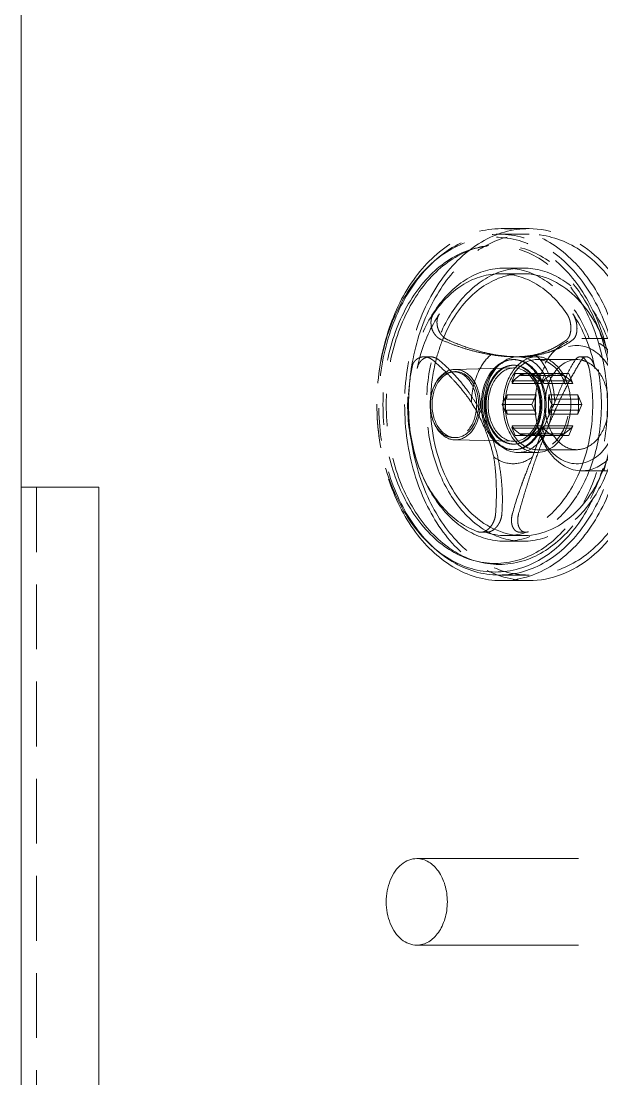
# Model space of a CAD drawing. Header units: millimetres. Extents: x -46397 to 283259, y -8690 to 23983.
# Drawn here: x 188392.4 to 188616.7, y 829.9 to 1238.1 of the extents above; entities that cross this region are included whole.
import ezdxf

# ---------------------------------------------------------------- set-up
doc = ezdxf.new("R2010")
doc.units = ezdxf.units.MM
doc.linetypes.add('CENTER', pattern=[2, 1.25, -0.25, 0.25, -0.25])
doc.linetypes.add('HIDDENX2', pattern=[0.75, 0.5, -0.25])
doc.layers.add('mDƯỜNG TÂM', color=8, linetype='CENTER', lineweight=0)

# ---------------------------------------------------------------- blocks, each defined once
blk = doc.blocks.new('A$C21b6e0ab')
at = {"color": 150, "linetype": 'Continuous', "lineweight": 0, "ltscale": 10, "extrusion": (6.89019e-16, 1, 0)}
blk.add_line((277.33, 1809.62), (277.33, 581.61), dxfattribs=at)
at = {"color": 150, "linetype": 'Continuous', "lineweight": 0, "ltscale": 10, "extrusion": (0, 1, 0)}
for p, q in [((289.33, 1454.61), (277.33, 1454.61)), ((277.33, 1454.61), (277.33, 954.61)), ((307.34, 1454.61), (289.33, 1454.61)), ((307.34, 954.61), (307.34, 1454.61))]:
    blk.add_line(p, q, dxfattribs=at)
at = {"color": 1, "linetype": 'HIDDENX2', "lineweight": 0, "ltscale": 50, "extrusion": (0, 1, 0)}
blk.add_line((283.33, 1454.61), (283.33, 954.61), dxfattribs=at)
blk = doc.blocks.new('ggd')
at = {"layer": 'mDƯỜNG TÂM', "color": 8, "ltscale": 50, "extrusion": (6.89019e-16, 1, 0)}
for p, q in [((460.44, 1099.84), (471.15, 1099.84)), ((459.62, 1097.66), (471.15, 1097.66)), ((460.01, 1082.44), (468.84, 1082.44)), ((461.83, 1084.62), (468.84, 1084.62)), ((491.52, 1057.44), (505.16, 1057.44)), ((432.99, 1050.36), (430.59, 1050.36)), ((465, 1049.29), (465.45, 1049.29)), ((466.92, 1050.38), (465.37, 1050.38)), ((466.92, 1050.38), (474.22, 1050.38)), ((474.22, 1049.29), (489.1, 1049.29)), ((489.1, 1049.29), (489.1, 1049.29)), ((489.1, 1049.29), (489.6, 1049.29)), ((493.3, 1050.36), (490.9, 1050.36)), ((442.54, 1045.5), (465.21, 1046.06)), ((465, 1047.12), (465.38, 1047.12)), ((441.79, 1044.62), (442.55, 1044.64)), ((464.47, 1040.66), (465.82, 1043.86)), ((464.47, 1040.66), (468.38, 1043.86)), ((465.3, 1041.03), (464.85, 1040.66)), ((476.45, 1041.03), (465.3, 1041.03)), ((465.82, 1043.86), (468.38, 1043.86)), ((465.82, 1043.86), (477.35, 1043.86)), ((468.77, 1043.86), (467.9, 1043.15)), ((467.9, 1043.15), (479.05, 1043.15)), ((468.38, 1043.86), (468.77, 1043.86)), ((468.77, 1043.86), (470.76, 1043.86)), ((470.76, 1043.86), (481.91, 1043.86)), ((470.76, 1043.86), (472.76, 1043.86)), ((470.76, 1043.86), (481.91, 1043.86)), ((472.76, 1043.86), (472.38, 1043.86)), ((472.38, 1043.86), (474.94, 1043.86)), ((472.38, 1043.86), (476.29, 1040.66)), ((473.62, 1043.15), (472.76, 1043.86)), ((484.77, 1043.15), (473.62, 1043.15)), ((474.94, 1043.86), (476.29, 1040.66)), ((474.94, 1043.86), (486.47, 1043.86)), ((477.35, 1043.86), (475.77, 1040.12)), ((476.68, 1040.66), (476.22, 1041.03)), ((476.22, 1041.03), (487.37, 1041.03)), ((476.45, 1041.03), (479.05, 1043.15)), ((481.91, 1043.86), (477.35, 1043.86)), ((486.47, 1043.86), (481.91, 1043.86)), ((484.77, 1043.15), (487.37, 1041.03)), ((488.05, 1040.12), (486.47, 1043.86)), ((464.85, 1040.66), (464.47, 1040.66)), ((464.62, 1040.12), (464.85, 1040.66)), ((475.77, 1040.12), (464.62, 1040.12)), ((476.29, 1040.66), (476.68, 1040.66)), ((476.68, 1040.66), (476.9, 1040.12)), ((476.9, 1040.12), (488.05, 1040.12)), ((460.77, 1031.9), (462.06, 1034.95)), ((462.06, 1034.95), (462.44, 1034.95)), ((462.06, 1028.85), (462.06, 1034.95)), ((462.44, 1034.95), (462.73, 1035.64)), ((462.44, 1034.95), (462.44, 1034.02)), ((462.44, 1034.02), (473.59, 1034.02)), ((462.73, 1035.64), (473.88, 1035.64)), ((473.88, 1035.64), (472.3, 1031.9)), ((473.59, 1029.78), (473.59, 1034.02)), ((479.08, 1034.95), (478.7, 1034.95)), ((478.7, 1034.95), (479.99, 1031.9)), ((478.7, 1034.95), (478.7, 1028.85)), ((478.8, 1035.64), (479.08, 1034.95)), ((489.94, 1035.64), (478.8, 1035.64)), ((479.08, 1034.02), (479.08, 1034.95)), ((490.23, 1034.02), (479.08, 1034.02)), ((491.52, 1031.9), (489.94, 1035.64)), ((490.23, 1034.02), (490.23, 1029.78)), ((460.77, 1031.9), (472.3, 1031.9)), ((462.06, 1028.85), (460.77, 1031.9)), ((462.44, 1028.85), (462.06, 1028.85)), ((473.59, 1029.78), (462.44, 1029.78)), ((462.44, 1029.78), (462.44, 1028.85)), ((462.73, 1028.16), (462.44, 1028.85)), ((472.3, 1031.9), (473.88, 1028.16)), ((479.99, 1031.9), (478.7, 1028.85)), ((478.7, 1028.85), (479.08, 1028.85)), ((479.08, 1028.85), (478.8, 1028.16)), ((479.08, 1028.85), (479.08, 1029.78)), ((479.08, 1029.78), (490.23, 1029.78)), ((479.99, 1031.9), (491.52, 1031.9)), ((489.94, 1028.16), (491.52, 1031.9)), ((473.88, 1028.16), (462.73, 1028.16)), ((478.8, 1028.16), (489.94, 1028.16)), ((465.82, 1019.94), (464.47, 1023.14)), ((468.38, 1019.94), (464.47, 1023.14)), ((464.47, 1023.14), (464.85, 1023.14)), ((464.85, 1023.14), (464.62, 1023.68)), ((464.62, 1023.68), (475.77, 1023.68)), ((464.85, 1023.14), (465.3, 1022.77)), ((465.3, 1022.77), (476.45, 1022.77)), ((467.9, 1020.65), (468.77, 1019.94)), ((479.05, 1020.65), (467.9, 1020.65)), ((476.29, 1023.14), (472.38, 1019.94)), ((472.76, 1019.94), (473.62, 1020.65)), ((473.62, 1020.65), (484.77, 1020.65)), ((476.29, 1023.14), (474.94, 1019.94)), ((475.77, 1023.68), (477.35, 1019.94)), ((476.22, 1022.77), (476.68, 1023.14)), ((487.37, 1022.77), (476.22, 1022.77)), ((476.68, 1023.14), (476.29, 1023.14)), ((479.05, 1020.65), (476.45, 1022.77)), ((476.9, 1023.68), (476.68, 1023.14)), ((488.05, 1023.68), (476.9, 1023.68)), ((487.37, 1022.77), (484.77, 1020.65)), ((486.47, 1019.94), (488.05, 1023.68)), ((441.79, 1019.19), (442.55, 1019.17)), ((442.54, 1018.3), (465.21, 1017.74)), ((465, 1016.68), (465.38, 1016.68)), ((468.38, 1019.94), (465.82, 1019.94)), ((465.82, 1019.94), (477.35, 1019.94)), ((468.77, 1019.94), (468.38, 1019.94)), ((470.76, 1019.94), (468.77, 1019.94)), ((470.76, 1019.94), (475.6, 1019.94)), ((472.76, 1019.94), (470.76, 1019.94)), ((470.76, 1019.94), (481.91, 1019.94)), ((472.38, 1019.94), (472.76, 1019.94)), ((474.94, 1019.94), (472.38, 1019.94)), ((474.94, 1019.94), (486.47, 1019.94)), ((475.6, 1019.94), (475.6, 1019.94)), ((475.6, 1019.94), (481.91, 1019.94)), ((477.35, 1019.94), (481.91, 1019.94)), ((481.91, 1019.94), (486.47, 1019.94)), ((465, 1014.51), (465.45, 1014.51)), ((466.92, 1013.42), (473.12, 1013.42)), ((473.12, 1013.42), (473.12, 1013.42)), ((473.12, 1013.42), (474.22, 1013.42)), ((474.22, 1014.51), (478.64, 1014.51)), ((478.64, 1014.51), (489.59, 1014.51)), ((491.52, 1006.36), (505.16, 1006.36)), ((454.79, 982.66), (452.49, 982.66)), ((462.3, 981.36), (468.84, 981.36)), ((469.89, 982.66), (467.59, 982.66)), ((461.83, 979.18), (468.84, 979.18)), ((459.62, 966.14), (471.15, 966.14)), ((460.44, 963.97), (471.15, 963.97)), ((427.8, 856.7), (556.49, 856.7)), ((427.8, 823.3), (556.49, 823.3))]:
    blk.add_line(p, q, dxfattribs=at)
at = {"layer": 'mDƯỜNG TÂM', "color": 8, "ltscale": 50}
for centre, major_axis, ratio, start_param, end_param in [((471.15, 1031.9), (0, -65.76), 0.707107, -1.57079, 4.490081), ((460.44, 1031.9), (0, -67.93), 0.707107, -1.570789783786884, 4.712395523392702), ((471.15, 1031.9), (0, 67.93), 0.707107, 0, 1.570803), ((471.15, 1031.9), (0, -67.93), 0.707107, 0, 3.141593), ((458.08, 1031.9), (0, -64.61), 0.707107, -1.570789783786884, 4.712395523392702), ((459.62, 1031.9), (0, -65.76), 0.707107, -1.570789783786884, 4.712395523392702), ((458.08, 1031.9), (0, -61.28), 0.707107, -1.570789783786884, 4.712395523392702), ((459.62, 1031.9), (0, -61.68), 0.707107, -1.570789783786884, 4.712395523392702), ((461.83, 1031.9), (0, -52.72), 0.707107, -1.570789783786884, 4.712395523392702), ((468.84, 1031.9), (0, -52.72), 0.707107, -1.570789783786884, 4.712395523392702), ((468.84, 1031.9), (0, 50.54), 0.707107, 0.123848, 1.030297), ((468.84, 1031.9), (0, -50.54), 0.707107, -0.362153, 3.26544), ((462.31, 1031.9), (0, -50.54), 0.707107, -2.337247, -1.938214), ((462.31, 1031.9), (0, 50.54), 0.707107, -1.290049, -0.804333), ((468.84, 1031.9), (0, -50.54), 0.707107, -2.111296, -2.084848), ((491.52, 1031.9), (0, -25.54), 0.707107, -0.03637, 4.712396), ((468.84, 1031.9), (0, -50.54), 0.707107, -2.084848, -1.898663), ((489.59, 1031.9), (0, -22.83), 0.707107, 0.148951, 4.712396), ((462.31, 1031.9), (0, -50.54), 0.707107, -1.938214, -1.85153), ((465, 1031.9), (0, -22.81), 0.707107, -2.578124, -2.222807), ((465.45, 1031.9), (0, 17.39), 0.707107, 0, 3.141593), ((466.92, 1031.9), (0, 18.48), 0.707107, 0.000007, 2.094402), ((465, 1031.9), (0, -17.39), 0.707107, 0.000007, 3.778877), ((474.22, 1031.9), (0, 18.48), 0.707107, -0.988088, 1.570803), ((474.22, 1031.9), (0, -17.39), 0.707107, -1.570789783786884, 4.712395523392702), ((465.45, 1031.9), (0, -17.39), 0.707107, 0.000007, 3.141593), ((466.92, 1031.9), (0, 18.48), 0.707107, -1.661778, 0.000007), ((465, 1031.9), (0, 22.81), 0.707107, -1.530926, -0.563456), ((489.59, 1031.9), (0, 17.39), 0.707107, -0.147066, 1.570803), ((489.59, 1031.9), (0, 17.39), 0.707107, -0.318923, -0.147066), ((471.15, 1031.9), (0, -65.76), 0.707107, -1.79308, -1.57079), ((471.15, 1031.9), (0, -65.77), 0.707108, -1.793105, -1.79308), ((468.84, 1031.9), (0, -50.54), 0.707107, -1.898663, -1.624181), ((442.71, 1031.9), (0, -13.61), 0.707107, -0.980582, 4.122174), ((465, 1031.9), (0, -22.81), 0.707107, -2.222807, -1.610653), ((465, 1031.9), (0, -17.39), 0.707107, -2.504308, -0.637284), ((465, 1031.9), (0, -15.22), 0.707107, -2.748464, -1.57079), ((465.38, 1031.9), (0, 15.22), 0.707107, 0.391426, 1.570803), ((465.38, 1031.9), (0, 14.17), 0.707107, 0.017456, 1.570803), ((465, 1031.9), (0, -15.22), 0.707107, -0.393129, 3.534722), ((465.38, 1031.9), (0, 15.22), 0.707107, 0.017858, 0.391426), ((465.38, 1031.9), (0, -15.22), 0.707107, -0.017858, 3.159451), ((465.38, 1031.9), (0, -14.17), 0.707107, -0.017456, 3.159049), ((489.59, 1031.9), (0, -17.39), 0.707107, 0.352221, 2.822669), ((441.94, 1031.9), (0, -12.72), 0.707107, -1.570789783786884, 4.712395523392702), ((442.71, 1031.9), (0, 12.74), 0.707107, 0.017456, 1.570803), ((442.71, 1031.9), (0, -12.74), 0.707107, -0.017456, 3.159049), ((470.76, 1031.9), (0, -11.96), 0.707107, -2.439536, -2.328821), ((470.76, 1031.9), (0, 11.96), 0.707107, 0.000007, 0.345154), ((470.76, 1031.9), (0, 11.96), 0.707107, -0.345141, 0.000007), ((481.91, 1031.9), (0, -11.96), 0.707107, -2.439536, -2.328821), ((470.76, 1031.9), (0, 11.96), 0.707107, -0.812759, -0.702044), ((481.91, 1031.9), (0, 11.96), 0.707107, 0.000007, 0.345154), ((481.91, 1031.9), (0, 11.96), 0.707107, -0.345141, 0.000007), ((474.22, 1031.9), (0, 18.48), 0.707105, -0.98813, -0.98809), ((474.22, 1031.9), (0, 18.48), 0.707107, -1.135075, -0.988128), ((481.91, 1031.9), (0, 11.96), 0.707107, -0.812759, -0.702044), ((442.71, 1031.9), (0, -13.61), 0.707107, -2.161011, -1.57079), ((474.22, 1031.9), (0, -18.48), 0.707107, 0.034605, 2.006518), ((468.84, 1031.9), (0, -50.54), 0.707107, -1.624181, -1.57079), ((470.76, 1031.9), (0, -11.96), 0.707107, -1.888621, -1.749241), ((481.91, 1031.9), (0, -11.96), 0.707107, -1.888621, -1.749241), ((470.76, 1031.9), (0, 11.96), 0.707107, -1.392338, -1.252959), ((481.91, 1031.9), (0, 11.96), 0.707107, -1.392338, -1.252959), ((471.15, 1031.9), (0, -67.93), 0.707107, -1.57079, 0), ((442.71, 1031.9), (0, -13.61), 0.707107, -1.57079, -0.980582), ((468.84, 1031.9), (0, -50.54), 0.707107, -1.57079, -1.517412), ((468.84, 1031.9), (0, -50.54), 0.707107, -1.517412, -0.362153), ((442.71, 1031.9), (0, -12.74), 0.707107, -1.57079, -0.017456), ((465, 1031.9), (0, -15.22), 0.707107, -1.57079, -0.393129), ((465.38, 1031.9), (0, -15.22), 0.707107, -1.57079, -0.391426), ((465.38, 1031.9), (0, -14.17), 0.707107, -1.57079, -0.017456), ((474.22, 1031.9), (0, -18.48), 0.707107, -1.57079, 0.034605), ((470.76, 1031.9), (0, -11.96), 0.707107, -1.392338, -1.252959), ((489.59, 1031.9), (0, -22.83), 0.707107, -1.57079, -1.035042), ((491.52, 1031.9), (0, -25.54), 0.707107, -1.57079, -1.081347), ((481.91, 1031.9), (0, -11.96), 0.707107, -1.392338, -1.252959), ((489.59, 1031.9), (0, -17.39), 0.707107, -1.57079, -1.219986), ((466.92, 1031.9), (0, 18.48), 0.707107, -2.094389, -1.661806), ((470.76, 1031.9), (0, 11.96), 0.707107, -1.888621, -1.749241), ((466.95, 1031.9), (12.98, -1.68), 0.00001, 0.000001, 0.000029), ((481.91, 1031.9), (0, 11.96), 0.707107, -1.888621, -1.749241), ((489.61, 1031.91), (-11.56, -5.98), 0.000007, -0.000002, 0.00002), ((489.59, 1031.9), (0, -17.39), 0.707107, -1.219965, 0), ((466.92, 1031.9), (0, -18.48), 0.707107, -1.047191, 0.603953), ((470.76, 1031.9), (0, -11.96), 0.707107, -0.812759, -0.702044), ((470.76, 1031.9), (0, -11.96), 0.707107, -0.345141, 0.000007), ((470.76, 1031.9), (0, -11.96), 0.707107, 0.000007, 0.345154), ((466.92, 1031.9), (0, 18.48), 0.707107, -2.537594, -2.094389), ((481.91, 1031.9), (0, -11.96), 0.707107, -0.812759, -0.702044), ((470.76, 1031.9), (0, 11.96), 0.707107, -2.439536, -2.328821), ((481.91, 1031.9), (0, -11.96), 0.707107, -0.345141, 0.000007), ((481.91, 1031.9), (0, -11.96), 0.707107, 0.000007, 0.345154), ((481.91, 1031.9), (0, 11.96), 0.707107, -2.439536, -2.328821), ((465, 1031.9), (0, -17.39), 0.707107, -0.637284, 0.000007), ((465.38, 1031.9), (0, -15.22), 0.707107, -0.391426, -0.017858), ((466.93, 1031.9), (0.02, 18.48), 0.706809, -2.53703, -2.536984), ((491.34, 1031.9), (-15.76, -12), 0.000003, -0.000001, 0.00001), ((491.52, 1031.9), (0, -25.54), 0.707107, -1.081336, -0.814904), ((489.84, 1031.92), (-14.12, -11.67), 0.000003, -0.000001, 0.000009), ((489.59, 1031.9), (0, -22.83), 0.707107, -1.035032, -0.704547), ((465.45, 1031.96), (0, -17.45), 0.000001, 0, 0.000007), ((491.52, 1031.9), (0, -25.54), 0.707107, -0.814904, -0.03637), ((489.59, 1031.9), (0, -22.83), 0.707107, -0.704547, 0.148951), ((489.59, 1031.9), (0, -17.39), 0.707107, 0, 0.352221), ((465, 1031.9), (0, -22.81), 0.707107, -0.483729, 0.483742), ((462.31, 1031.9), (0, -50.54), 0.707107, -0.242852, 0.242865), ((427.8, 840), (0, 16.7), 0.707107, 0, 3.141593), ((427.8, 840), (0, 16.7), 0.707107, -1.570796, 0), ((427.8, 840), (0, -16.7), 0.707107, 0, 1.570796)]:
    blk.add_ellipse(centre, major_axis=major_axis, ratio=ratio, start_param=start_param, end_param=end_param, dxfattribs=at)
at = {"layer": 'mDƯỜNG TÂM', "color": 8, "ltscale": 50, "extrusion": (0, 0, -1)}
for major_axis, start_param, end_param in [((0, 50.54), -0.804346, 0.804333), ((0, -50.54), 0.242852, 1.85153), ((0, -50.54), -1.851543, -0.242865)]:
    blk.add_ellipse((460.01, 1031.9), major_axis=major_axis, ratio=0.707107, start_param=start_param, end_param=end_param, dxfattribs=at)
at = {"layer": 'mDƯỜNG TÂM', "color": 8, "ltscale": 50}
for points, knots in [([(437.25, 1056.96), (436.83, 1057.15), (436.44, 1057.39), (435.69, 1057.96), (435.34, 1058.3), (434.87, 1058.87), (434.72, 1059.06), (434.44, 1059.48), (434.31, 1059.69), (433.95, 1060.36), (433.76, 1060.83), (433.53, 1061.56), (433.47, 1061.82), (433.37, 1062.32), (433.34, 1062.57), (433.29, 1063.07), (433.28, 1063.32), (433.28, 1063.82), (433.3, 1064.08), (433.38, 1064.81), (433.49, 1065.28), (433.73, 1065.95), (433.82, 1066.16), (434.03, 1066.58), (434.14, 1066.77), (434.27, 1066.96)], [0.00000022, 0.00000022, 0.00000022, 0.00000022, 0.00140341, 0.00140341, 0.00280661, 0.00280661, 0.00350821, 0.00350821, 0.00420981, 0.00420981, 0.005613, 0.005613, 0.0063146, 0.0063146, 0.0070162, 0.0070162, 0.00771779, 0.00771779, 0.00841939, 0.00841939, 0.00982259, 0.00982259, 0.01052419, 0.01052419, 0.01122578, 0.01122578, 0.01122578, 0.01122578]), ([(436.56, 1066.96), (436.31, 1066.58), (436.1, 1066.18), (435.87, 1065.51), (435.8, 1065.28), (435.7, 1064.8), (435.66, 1064.56), (435.61, 1064.08), (435.6, 1063.83), (435.61, 1063.32), (435.62, 1063.07), (435.71, 1062.31), (435.81, 1061.82), (436.13, 1060.83), (436.33, 1060.36), (436.7, 1059.7), (436.83, 1059.48), (437.12, 1059.07), (437.27, 1058.87), (437.59, 1058.5), (437.76, 1058.32), (438.11, 1057.98), (438.29, 1057.82), (438.86, 1057.39), (439.25, 1057.15), (439.67, 1056.96)], [0.00000027, 0.00000027, 0.00000027, 0.00000027, 0.00140785, 0.00140785, 0.00211163, 0.00211163, 0.00281542, 0.00281542, 0.00351921, 0.00351921, 0.00422299, 0.00422299, 0.00563057, 0.00563057, 0.00703814, 0.00703814, 0.00774193, 0.00774193, 0.00844572, 0.00844572, 0.0091495, 0.0091495, 0.00985329, 0.00985329, 0.01126086, 0.01126086, 0.01126086, 0.01126086]), ([(485.76, 1066.96), (486.01, 1066.59), (486.24, 1066.18), (486.53, 1065.51), (486.63, 1065.28), (486.8, 1064.81), (486.87, 1064.57), (487, 1064.08), (487.06, 1063.83), (487.16, 1063.33), (487.2, 1063.08), (487.3, 1062.32), (487.33, 1061.82), (487.31, 1060.83), (487.27, 1060.37), (487.15, 1059.7), (487.1, 1059.48), (486.99, 1059.07), (486.93, 1058.87), (486.79, 1058.49), (486.71, 1058.32), (486.54, 1057.98), (486.45, 1057.82), (486.15, 1057.39), (485.93, 1057.15), (485.69, 1056.96)], [0.00000027, 0.00000027, 0.00000027, 0.00000027, 0.0014039, 0.0014039, 0.00210571, 0.00210571, 0.00280752, 0.00280752, 0.00350933, 0.00350933, 0.00421114, 0.00421114, 0.00561476, 0.00561476, 0.00701838, 0.00701838, 0.00772019, 0.00772019, 0.008422, 0.008422, 0.00912382, 0.00912382, 0.00982563, 0.00982563, 0.01122925, 0.01122925, 0.01122925, 0.01122925]), ([(488.12, 1056.96), (488.36, 1057.15), (488.58, 1057.39), (488.96, 1057.96), (489.13, 1058.31), (489.34, 1058.87), (489.4, 1059.07), (489.5, 1059.48), (489.54, 1059.69), (489.65, 1060.36), (489.68, 1060.83), (489.68, 1061.56), (489.67, 1061.81), (489.64, 1062.31), (489.61, 1062.56), (489.54, 1063.06), (489.5, 1063.32), (489.39, 1063.82), (489.33, 1064.07), (489.11, 1064.81), (488.94, 1065.27), (488.64, 1065.95), (488.53, 1066.16), (488.3, 1066.57), (488.18, 1066.77), (488.05, 1066.96)], [0.00000022, 0.00000022, 0.00000022, 0.00000022, 0.00140731, 0.00140731, 0.00281441, 0.00281441, 0.00351796, 0.00351796, 0.00422151, 0.00422151, 0.0056286, 0.0056286, 0.00633215, 0.00633215, 0.0070357, 0.0070357, 0.00773925, 0.00773925, 0.0084428, 0.0084428, 0.00984989, 0.00984989, 0.01055344, 0.01055344, 0.01125699, 0.01125699, 0.01125699, 0.01125699]), ([(456.38, 1051.19), (454.81, 1051.44), (453.22, 1051.75), (450.02, 1052.49), (448.41, 1052.92), (445.18, 1053.89), (443.57, 1054.43), (440.39, 1055.62), (438.81, 1056.27), (437.25, 1056.96)], [0.0439983, 0.0439983, 0.0439983, 0.0439983, 0.04937679, 0.04937679, 0.05475527, 0.05475527, 0.06013376, 0.06013376, 0.06551224, 0.06551224, 0.06551224, 0.06551224]), ([(439.67, 1056.96), (442.07, 1055.89), (444.44, 1054.95), (449.12, 1053.31), (451.43, 1052.63), (455.99, 1051.51), (458.24, 1051.09), (462.41, 1050.55), (464.3, 1050.42), (466.14, 1050.39)], [0.00000022, 0.00000022, 0.00000022, 0.00000022, 0.00810936, 0.00810936, 0.0162185, 0.0162185, 0.02432765, 0.02432765, 0.03143356, 0.03143356, 0.03143356, 0.03143356]), ([(466.92, 1050.38), (468.99, 1050.38), (471, 1050.52), (474.87, 1051.08), (476.74, 1051.49), (479.43, 1052.33), (480.31, 1052.65), (482, 1053.34), (482.82, 1053.72), (485.22, 1054.95), (486.72, 1055.89), (488.12, 1056.96)], [0.03243679, 0.03243679, 0.03243679, 0.03243679, 0.04053385, 0.04053385, 0.04863091, 0.04863091, 0.05267943, 0.05267943, 0.05672796, 0.05672796, 0.06482502, 0.06482502, 0.06482502, 0.06482502]), ([(485.69, 1056.96), (483.85, 1055.55), (481.95, 1054.37), (478.96, 1052.92), (477.94, 1052.49), (475.84, 1051.75), (474.75, 1051.44), (473.62, 1051.19)], [0.00000022, 0.00000022, 0.00000022, 0.00000022, 0.01074431, 0.01074431, 0.01611636, 0.01611636, 0.02148841, 0.02148841, 0.02148841, 0.02148841]), ([(425.67, 1045.9), (425.77, 1046.4), (425.93, 1046.87), (426.23, 1047.53), (426.34, 1047.74), (426.59, 1048.15), (426.73, 1048.34), (427.02, 1048.7), (427.17, 1048.87), (427.5, 1049.18), (427.68, 1049.33), (428.22, 1049.72), (428.6, 1049.93), (429.43, 1050.23), (429.85, 1050.32), (430.49, 1050.36), (430.71, 1050.36), (431.15, 1050.33), (431.37, 1050.3), (431.8, 1050.21), (432.01, 1050.15), (432.43, 1050), (432.64, 1049.91), (433.26, 1049.6), (433.64, 1049.35), (434.01, 1049.04)], [0.00000021, 0.00000021, 0.00000021, 0.00000021, 0.00140383, 0.00140383, 0.00210564, 0.00210564, 0.00280745, 0.00280745, 0.00350926, 0.00350926, 0.00421107, 0.00421107, 0.00561469, 0.00561469, 0.00701831, 0.00701831, 0.00772012, 0.00772012, 0.00842194, 0.00842194, 0.00912375, 0.00912375, 0.00982556, 0.00982556, 0.01122918, 0.01122918, 0.01122918, 0.01122918]), ([(431.79, 1050.21), (431.65, 1050.17), (431.52, 1050.13), (431.18, 1050.01), (430.97, 1049.92), (430.58, 1049.71), (430.38, 1049.6), (430.02, 1049.34), (429.84, 1049.19), (429.5, 1048.88), (429.34, 1048.71), (428.89, 1048.17), (428.64, 1047.76), (428.33, 1047.1), (428.24, 1046.87), (428.08, 1046.4), (428.02, 1046.15), (427.96, 1045.9)], [0.005182027, 0.005182027, 0.005182027, 0.005182027, 0.005628643, 0.005628643, 0.006332191, 0.006332191, 0.007035739, 0.007035739, 0.007739287, 0.007739287, 0.008442835, 0.008442835, 0.009849932, 0.009849932, 0.01055348, 0.01055348, 0.011257028, 0.011257028, 0.011257028, 0.011257028]), ([(436.43, 1049.04), (436.07, 1049.35), (435.68, 1049.6), (434.86, 1050.01), (434.43, 1050.16), (433.77, 1050.3), (433.56, 1050.33), (433.12, 1050.36), (432.89, 1050.36), (432.37, 1050.33), (432.08, 1050.28), (431.79, 1050.21)], [0.000000258, 0.000000258, 0.000000258, 0.000000258, 0.001407355, 0.001407355, 0.002814451, 0.002814451, 0.003517999, 0.003517999, 0.004221547, 0.004221547, 0.005182027, 0.005182027, 0.005182027, 0.005182027]), ([(488.93, 1049.04), (489.12, 1049.35), (489.33, 1049.6), (489.79, 1050.01), (490.04, 1050.16), (490.42, 1050.3), (490.55, 1050.33), (490.82, 1050.36), (490.96, 1050.36), (491.37, 1050.32), (491.64, 1050.23), (492.04, 1050.01), (492.18, 1049.92), (492.44, 1049.71), (492.57, 1049.59), (492.81, 1049.33), (492.93, 1049.19), (493.17, 1048.88), (493.28, 1048.7), (493.6, 1048.16), (493.79, 1047.76), (494.04, 1047.1), (494.11, 1046.87), (494.24, 1046.39), (494.3, 1046.15), (494.35, 1045.9)], [0.00000026, 0.00000026, 0.00000026, 0.00000026, 0.00140345, 0.00140345, 0.00280665, 0.00280665, 0.00350825, 0.00350825, 0.00420985, 0.00420985, 0.00561304, 0.00561304, 0.00631464, 0.00631464, 0.00701624, 0.00701624, 0.00771783, 0.00771783, 0.00841943, 0.00841943, 0.00982263, 0.00982263, 0.01052422, 0.01052422, 0.01122582, 0.01122582, 0.01122582, 0.01122582]), ([(492.14, 1049.94), (492.09, 1049.9), (492.04, 1049.85), (491.76, 1049.6), (491.55, 1049.35), (491.35, 1049.04)], [0.009541532, 0.009541532, 0.009541532, 0.009541532, 0.00985322, 0.00985322, 0.011260794, 0.011260794, 0.011260794, 0.011260794]), ([(496.65, 1045.9), (496.54, 1046.4), (496.41, 1046.87), (496.18, 1047.53), (496.09, 1047.75), (495.9, 1048.15), (495.81, 1048.34), (495.6, 1048.7), (495.49, 1048.87), (495.27, 1049.19), (495.15, 1049.33), (494.79, 1049.73), (494.54, 1049.93), (494.01, 1050.23), (493.75, 1050.32), (493.36, 1050.36), (493.22, 1050.36), (492.96, 1050.33), (492.84, 1050.3), (492.58, 1050.21), (492.46, 1050.15), (492.27, 1050.03), (492.21, 1049.99), (492.14, 1049.94)], [0.000000205, 0.000000205, 0.000000205, 0.000000205, 0.001407779, 0.001407779, 0.002111565, 0.002111565, 0.002815352, 0.002815352, 0.003519139, 0.003519139, 0.004222926, 0.004222926, 0.005630499, 0.005630499, 0.007038073, 0.007038073, 0.00774186, 0.00774186, 0.008445646, 0.008445646, 0.009149433, 0.009149433, 0.009541532, 0.009541532, 0.009541532, 0.009541532]), ([(455.6, 1022.66), (454.56, 1025.21), (453.37, 1027.68), (451.37, 1031.28), (450.66, 1032.47), (449.18, 1034.78), (448.41, 1035.91), (445.99, 1039.23), (444.25, 1041.34), (440.51, 1045.36), (438.53, 1047.25), (436.43, 1049.04)], [0.03241647, 0.03241647, 0.03241647, 0.03241647, 0.04048044, 0.04048044, 0.04451242, 0.04451242, 0.04854441, 0.04854441, 0.05660837, 0.05660837, 0.06467234, 0.06467234, 0.06467234, 0.06467234]), ([(491.35, 1049.04), (490.25, 1047.25), (489.14, 1045.35), (486.92, 1041.36), (485.82, 1039.26), (483.62, 1034.85), (482.52, 1032.54), (480.34, 1027.7), (479.27, 1025.21), (478.23, 1022.66)], [0.00000026, 0.00000026, 0.00000026, 0.00000026, 0.0081094, 0.0081094, 0.01621855, 0.01621855, 0.02432769, 0.02432769, 0.03243683, 0.03243683, 0.03243683, 0.03243683]), ([(481.12, 1032.81), (481.73, 1034.35), (482.34, 1035.83), (483.57, 1038.71), (484.19, 1040.1), (486.12, 1044.15), (487.48, 1046.68), (488.93, 1049.04)], [0.00000123, 0.00000123, 0.00000123, 0.00000123, 0.00537328, 0.00537328, 0.01074533, 0.01074533, 0.02148942, 0.02148942, 0.02148942, 0.02148942]), ([(439.01, 1044.46), (440.01, 1043.48), (440.98, 1042.48), (443.17, 1040.1), (444.38, 1038.71), (446.71, 1035.83), (447.82, 1034.35), (448.88, 1032.81)], [0.00665292, 0.00665292, 0.00665292, 0.00665292, 0.01074435, 0.01074435, 0.0161164, 0.0161164, 0.02148845, 0.02148845, 0.02148845, 0.02148845]), ([(448.88, 1032.81), (450.9, 1029.56), (453.37, 1024.7), (455.26, 1019.56), (455.77, 1017.97)], [0.00000231, 0.00000231, 0.00000231, 0.00000231, 0.01121163, 0.01611377, 0.01611377, 0.01611377, 0.01611377]), ([(460.66, 989.7), (460.86, 992.56), (460.91, 995.4), (460.7, 1001.02), (460.44, 1003.81), (459.6, 1009.33), (459.02, 1012.06), (457.54, 1017.47), (456.65, 1020.1), (455.6, 1022.66)], [0.00000021, 0.00000021, 0.00000021, 0.00000021, 0.00810427, 0.00810427, 0.01620834, 0.01620834, 0.0243124, 0.0243124, 0.03241647, 0.03241647, 0.03241647, 0.03241647]), ([(478.23, 1022.66), (477.19, 1020.12), (476.18, 1017.51), (474.21, 1012.18), (473.24, 1009.45), (471.84, 1005.27), (471.38, 1003.87), (470.48, 1001.06), (470.04, 999.65), (468.75, 995.41), (467.92, 992.56), (467.13, 989.7)], [0.03243683, 0.03243683, 0.03243683, 0.03243683, 0.04053389, 0.04053389, 0.04863095, 0.04863095, 0.05267947, 0.05267947, 0.056728, 0.056728, 0.06482506, 0.06482506, 0.06482506, 0.06482506]), ([(457.5, 1011.71), (457.8, 1009.92), (458.02, 1008.1), (458.35, 1004.46), (458.45, 1002.64), (458.61, 997.14), (458.51, 993.44), (458.23, 989.7)], [0.04402767, 0.04402767, 0.04402767, 0.04402767, 0.04943433, 0.04943433, 0.054841, 0.054841, 0.06565433, 0.06565433, 0.06565433, 0.06565433]), ([(464.71, 989.7), (465.75, 993.44), (466.93, 997.14), (468.58, 1001.74), (468.92, 1002.66), (469.61, 1004.49), (469.96, 1005.41), (471.03, 1008.13), (471.76, 1009.93), (472.5, 1011.71)], [-0.04421542, -0.04421542, -0.04421542, -0.04421542, -0.03340233, -0.03340233, -0.03069906, -0.03069906, -0.02799578, -0.02799578, -0.02258924, -0.02258924, -0.02258924, -0.02258924]), ([(458.23, 989.7), (458.2, 989.21), (458.11, 988.71), (457.87, 987.73), (457.7, 987.24), (457.4, 986.54), (457.29, 986.31), (457.05, 985.87), (456.92, 985.65), (456.51, 985.02), (456.2, 984.64), (455.71, 984.13), (455.54, 983.97), (455.18, 983.67), (455, 983.54), (454.64, 983.3), (454.45, 983.19), (454.07, 983), (453.88, 982.92), (453.3, 982.73), (452.91, 982.66), (452.34, 982.66), (452.15, 982.67), (451.78, 982.73), (451.6, 982.78), (451.42, 982.84)], [0.00000021, 0.00000021, 0.00000021, 0.00000021, 0.0014034, 0.0014034, 0.0028066, 0.0028066, 0.00350819, 0.00350819, 0.00420979, 0.00420979, 0.00561299, 0.00561299, 0.00631458, 0.00631458, 0.00701618, 0.00701618, 0.00771778, 0.00771778, 0.00841938, 0.00841938, 0.00982257, 0.00982257, 0.01052417, 0.01052417, 0.01122577, 0.01122577, 0.01122577, 0.01122577]), ([(453.71, 982.84), (454.07, 982.72), (454.44, 982.66), (455.01, 982.66), (455.21, 982.68), (455.6, 982.75), (455.8, 982.79), (456.19, 982.92), (456.39, 983), (456.78, 983.19), (456.97, 983.3), (457.54, 983.66), (457.9, 983.95), (458.58, 984.64), (458.89, 985.02), (459.31, 985.64), (459.44, 985.86), (459.69, 986.31), (459.8, 986.53), (460.01, 987), (460.11, 987.23), (460.28, 987.72), (460.35, 987.97), (460.54, 988.71), (460.62, 989.2), (460.66, 989.7)], [0.0000002, 0.0000002, 0.0000002, 0.0000002, 0.00140778, 0.00140778, 0.00211156, 0.00211156, 0.00281535, 0.00281535, 0.00351914, 0.00351914, 0.00422292, 0.00422292, 0.0056305, 0.0056305, 0.00703807, 0.00703807, 0.00774186, 0.00774186, 0.00844564, 0.00844564, 0.00914943, 0.00914943, 0.00985322, 0.00985322, 0.01126079, 0.01126079, 0.01126079, 0.01126079]), ([(468.61, 982.84), (468.25, 982.72), (467.91, 982.66), (467.4, 982.66), (467.23, 982.68), (466.9, 982.75), (466.74, 982.79), (466.43, 982.92), (466.28, 983), (466, 983.19), (465.86, 983.3), (465.47, 983.66), (465.25, 983.95), (464.86, 984.64), (464.71, 985.02), (464.54, 985.64), (464.49, 985.86), (464.42, 986.31), (464.39, 986.54), (464.36, 987), (464.36, 987.24), (464.37, 987.72), (464.39, 987.97), (464.47, 988.71), (464.57, 989.21), (464.71, 989.7)], [0.0000002, 0.0000002, 0.0000002, 0.0000002, 0.00140382, 0.00140382, 0.00210564, 0.00210564, 0.00280745, 0.00280745, 0.00350926, 0.00350926, 0.00421107, 0.00421107, 0.00561469, 0.00561469, 0.00701831, 0.00701831, 0.00772012, 0.00772012, 0.00842193, 0.00842193, 0.00912374, 0.00912374, 0.00982555, 0.00982555, 0.01122917, 0.01122917, 0.01122917, 0.01122917]), ([(467.13, 989.7), (466.99, 989.2), (466.9, 988.71), (466.78, 987.73), (466.77, 987.23), (466.8, 986.54), (466.82, 986.31), (466.89, 985.86), (466.93, 985.65), (467.09, 985.02), (467.23, 984.64), (467.51, 984.13), (467.61, 983.97), (467.82, 983.68), (467.94, 983.54), (468.19, 983.3), (468.32, 983.19), (468.56, 983.03), (468.68, 982.96), (468.79, 982.91)], [0.000000205, 0.000000205, 0.000000205, 0.000000205, 0.001407301, 0.001407301, 0.002814397, 0.002814397, 0.003517945, 0.003517945, 0.004221493, 0.004221493, 0.005628589, 0.005628589, 0.006332137, 0.006332137, 0.007035685, 0.007035685, 0.007739233, 0.007739233, 0.008285886, 0.008285886, 0.008285886, 0.008285886]), ([(468.79, 982.91), (468.82, 982.89), (468.86, 982.87), (469.19, 982.73), (469.51, 982.66), (470.02, 982.66), (470.2, 982.67), (470.55, 982.73), (470.72, 982.78), (470.9, 982.84)], [0.008285886, 0.008285886, 0.008285886, 0.008285886, 0.008442781, 0.008442781, 0.009849877, 0.009849877, 0.010553425, 0.010553425, 0.011256973, 0.011256973, 0.011256973, 0.011256973])]:
    blk.add_open_spline(points, degree=3, knots=knots, dxfattribs=at)
for points in [[(473.62, 1051.19), (470.99, 1050.65), (465.49, 1050.11), (459.51, 1050.65), (456.38, 1051.19)], [(466.14, 1050.39), (466.4, 1050.38), (466.66, 1050.38), (466.92, 1050.38)], [(434.01, 1049.04), (435.73, 1047.58), (437.4, 1046.05), (439.01, 1044.46)], [(472.5, 1011.71), (473.86, 1015.49), (476.65, 1022.79), (479.6, 1029.56), (481.12, 1032.81)], [(455.77, 1017.97), (456.44, 1015.93), (457.02, 1013.84), (457.5, 1011.71)]]:
    blk.add_open_spline(points, degree=3, dxfattribs=at)

msp = doc.modelspace()

# ---------------------------------------------------------------- block references
for name, p in [('ggd', (188117.39, 58.23, -1.5)), ('A$C21b6e0ab', (188115.06, -396.38, -1.5))]:
    msp.add_blockref(name, p)

doc.saveas('drawing.dxf')
